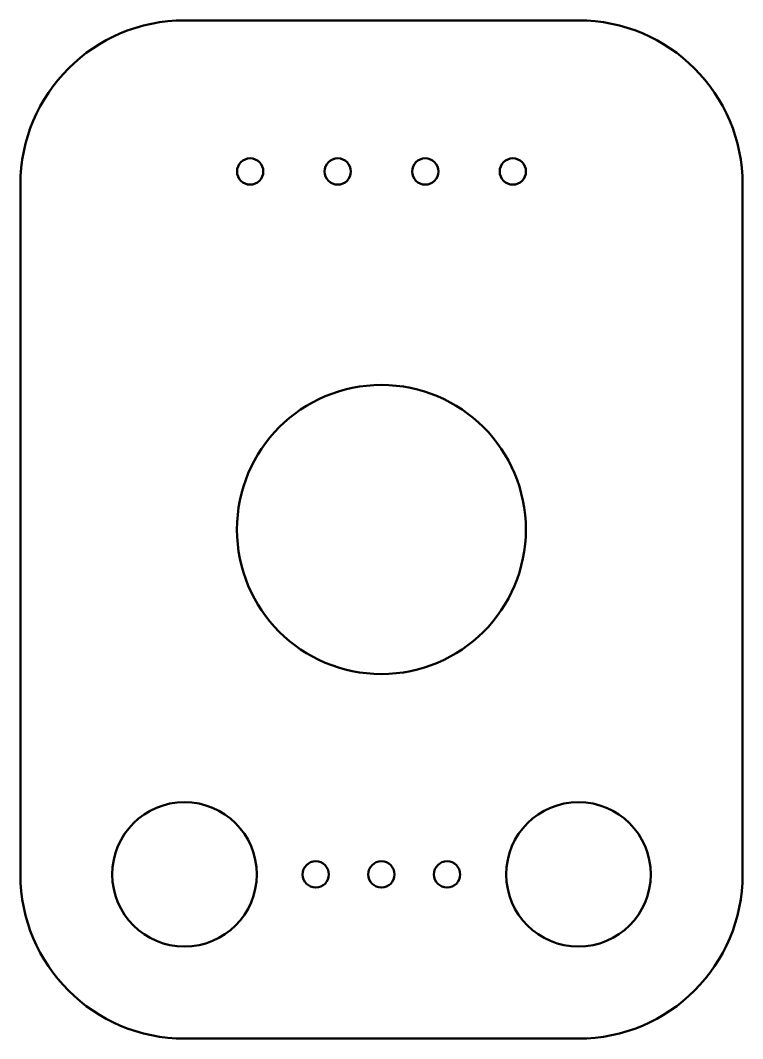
# Model space of a CAD drawing. Header units: millimetres. Extents: x 124.3 to 179.3, y 77.1 to 154.6.
import ezdxf

# ---------------------------------------------------------------- set-up
doc = ezdxf.new("R2010")
doc.units = ezdxf.units.MM
doc.header["$LTSCALE"] = 0.75
doc.layers.add('Visible', color=7, linetype='Continuous', lineweight=50)

msp = doc.modelspace()

# ---------------------------------------------------------------- linework, layer by layer
at = {"layer": 'Visible'}
for p, q in [((136.82684, 154.627833, 8), (166.82684, 154.627833, 8)), ((124.32684, 142.127833, 8), (124.32684, 89.627833, 8)), ((179.32684, 89.627833, 8), (179.32684, 142.127833, 8)), ((136.82684, 77.127833, 8), (166.82684, 77.127833, 8))]:
    msp.add_line(p, q, dxfattribs=at)
for centre in [(141.82684, 143.127833, 8), (148.493507, 143.127833, 8), (155.160174, 143.127833, 8), (161.82684, 143.127833, 8)]:
    msp.add_circle(centre, 1, dxfattribs=at)
at = {"layer": 'Visible', "extrusion": (0, 0, -1)}
for centre, radius in [((-151.82034, 115.877829, -8), 11), ((-136.82684, 89.627833, -8), 5.5), ((-166.82684, 89.627833, -8), 5.5), ((-146.821163, 89.627834, -8), 1), ((-151.821163, 89.627834, -8), 1), ((-156.821163, 89.627834, -8), 1)]:
    msp.add_circle(centre, radius, dxfattribs=at)
for centre, start, end in [((-136.82684, 142.127833, -8), 0, 90), ((-166.82684, 142.127833, -8), 90, 180), ((-136.82684, 89.627833, -8), 270, 0), ((-166.82684, 89.627833, -8), 180, 270)]:
    msp.add_arc(centre, 12.5, start, end, dxfattribs=at)

doc.saveas('drawing.dxf')
